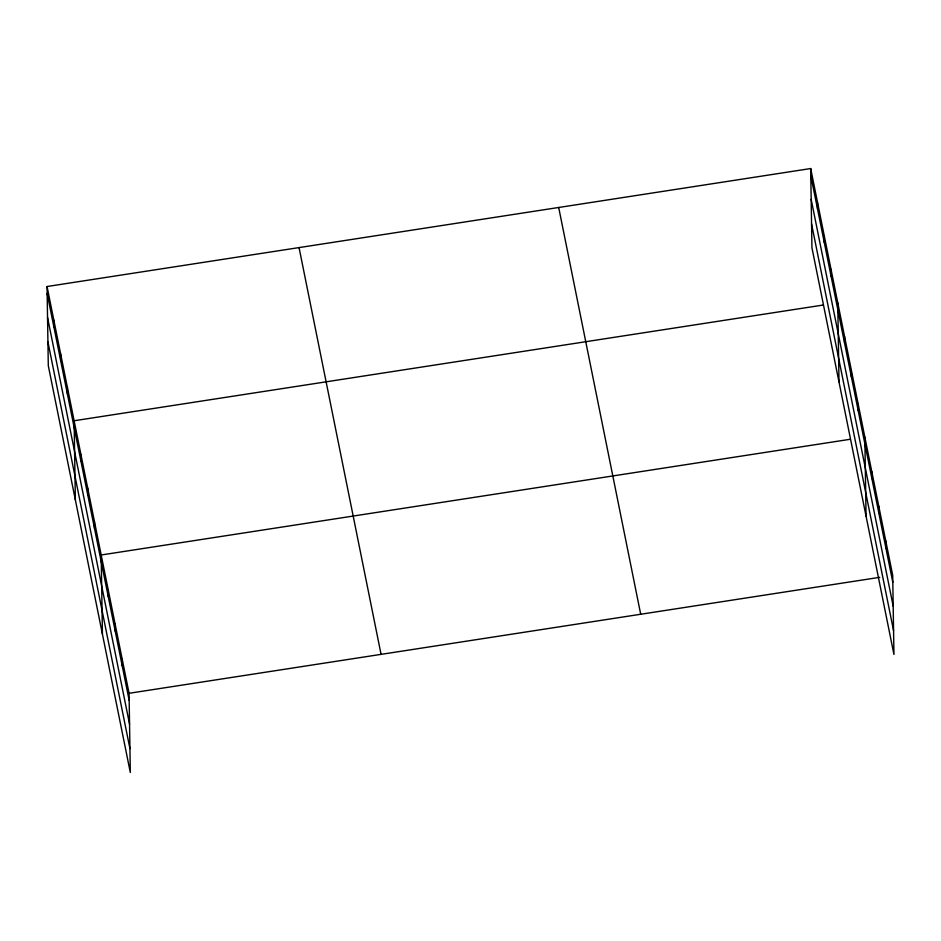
<?xml version="1.0" encoding="UTF-8"?>
<svg xmlns="http://www.w3.org/2000/svg" width="941" height="941" viewBox="0 0 941 941"><rect width="100%" height="100%" fill="white"/><g stroke="black" fill="none" stroke-linecap="round" stroke-linejoin="round"><path stroke-width="1.41" d="M47.05 286.523L129.07 693.294L130.305 772.455L48.297 365.673L47.05 286.523L810.695 168.545L892.703 575.327L893.95 654.477L811.93 247.706L810.695 168.545M823.351 305.013L74.116 420.756L75.362 499.918M850.417 439.247L101.181 554.99L102.428 634.152M129.07 693.294L879.741 577.327M810.801 175.614L892.821 582.385M811.177 199.41L893.185 606.18M811.565 223.923L893.574 630.693M558.695 207.479L640.703 614.25M299.05 247.589L381.07 654.36M47.156 293.58L129.176 700.351M47.532 317.376L129.552 724.147M47.92 341.889L129.94 748.66M885.74 540.746L885.846 547.803M878.765 506.176L878.87 513.233M871.789 471.594L871.907 478.651M864.826 437.024L866.061 516.186M858.051 403.466L858.168 410.523M851.287 369.907L851.405 376.965M844.524 336.349L844.63 343.406M837.761 302.79L838.996 381.94M830.985 269.232L831.103 276.289M824.222 235.662L824.34 242.731M817.458 202.103L817.564 209.173M122.095 658.712L122.201 665.781M115.12 624.142L115.237 631.199M108.156 589.56L108.262 596.629M94.418 521.432L94.523 528.489M87.642 487.873L87.76 494.931M80.879 454.315L80.997 461.372M67.352 387.198L67.458 394.255M60.577 353.64L60.695 360.697M53.813 320.081L53.931 327.139"/></g></svg>
